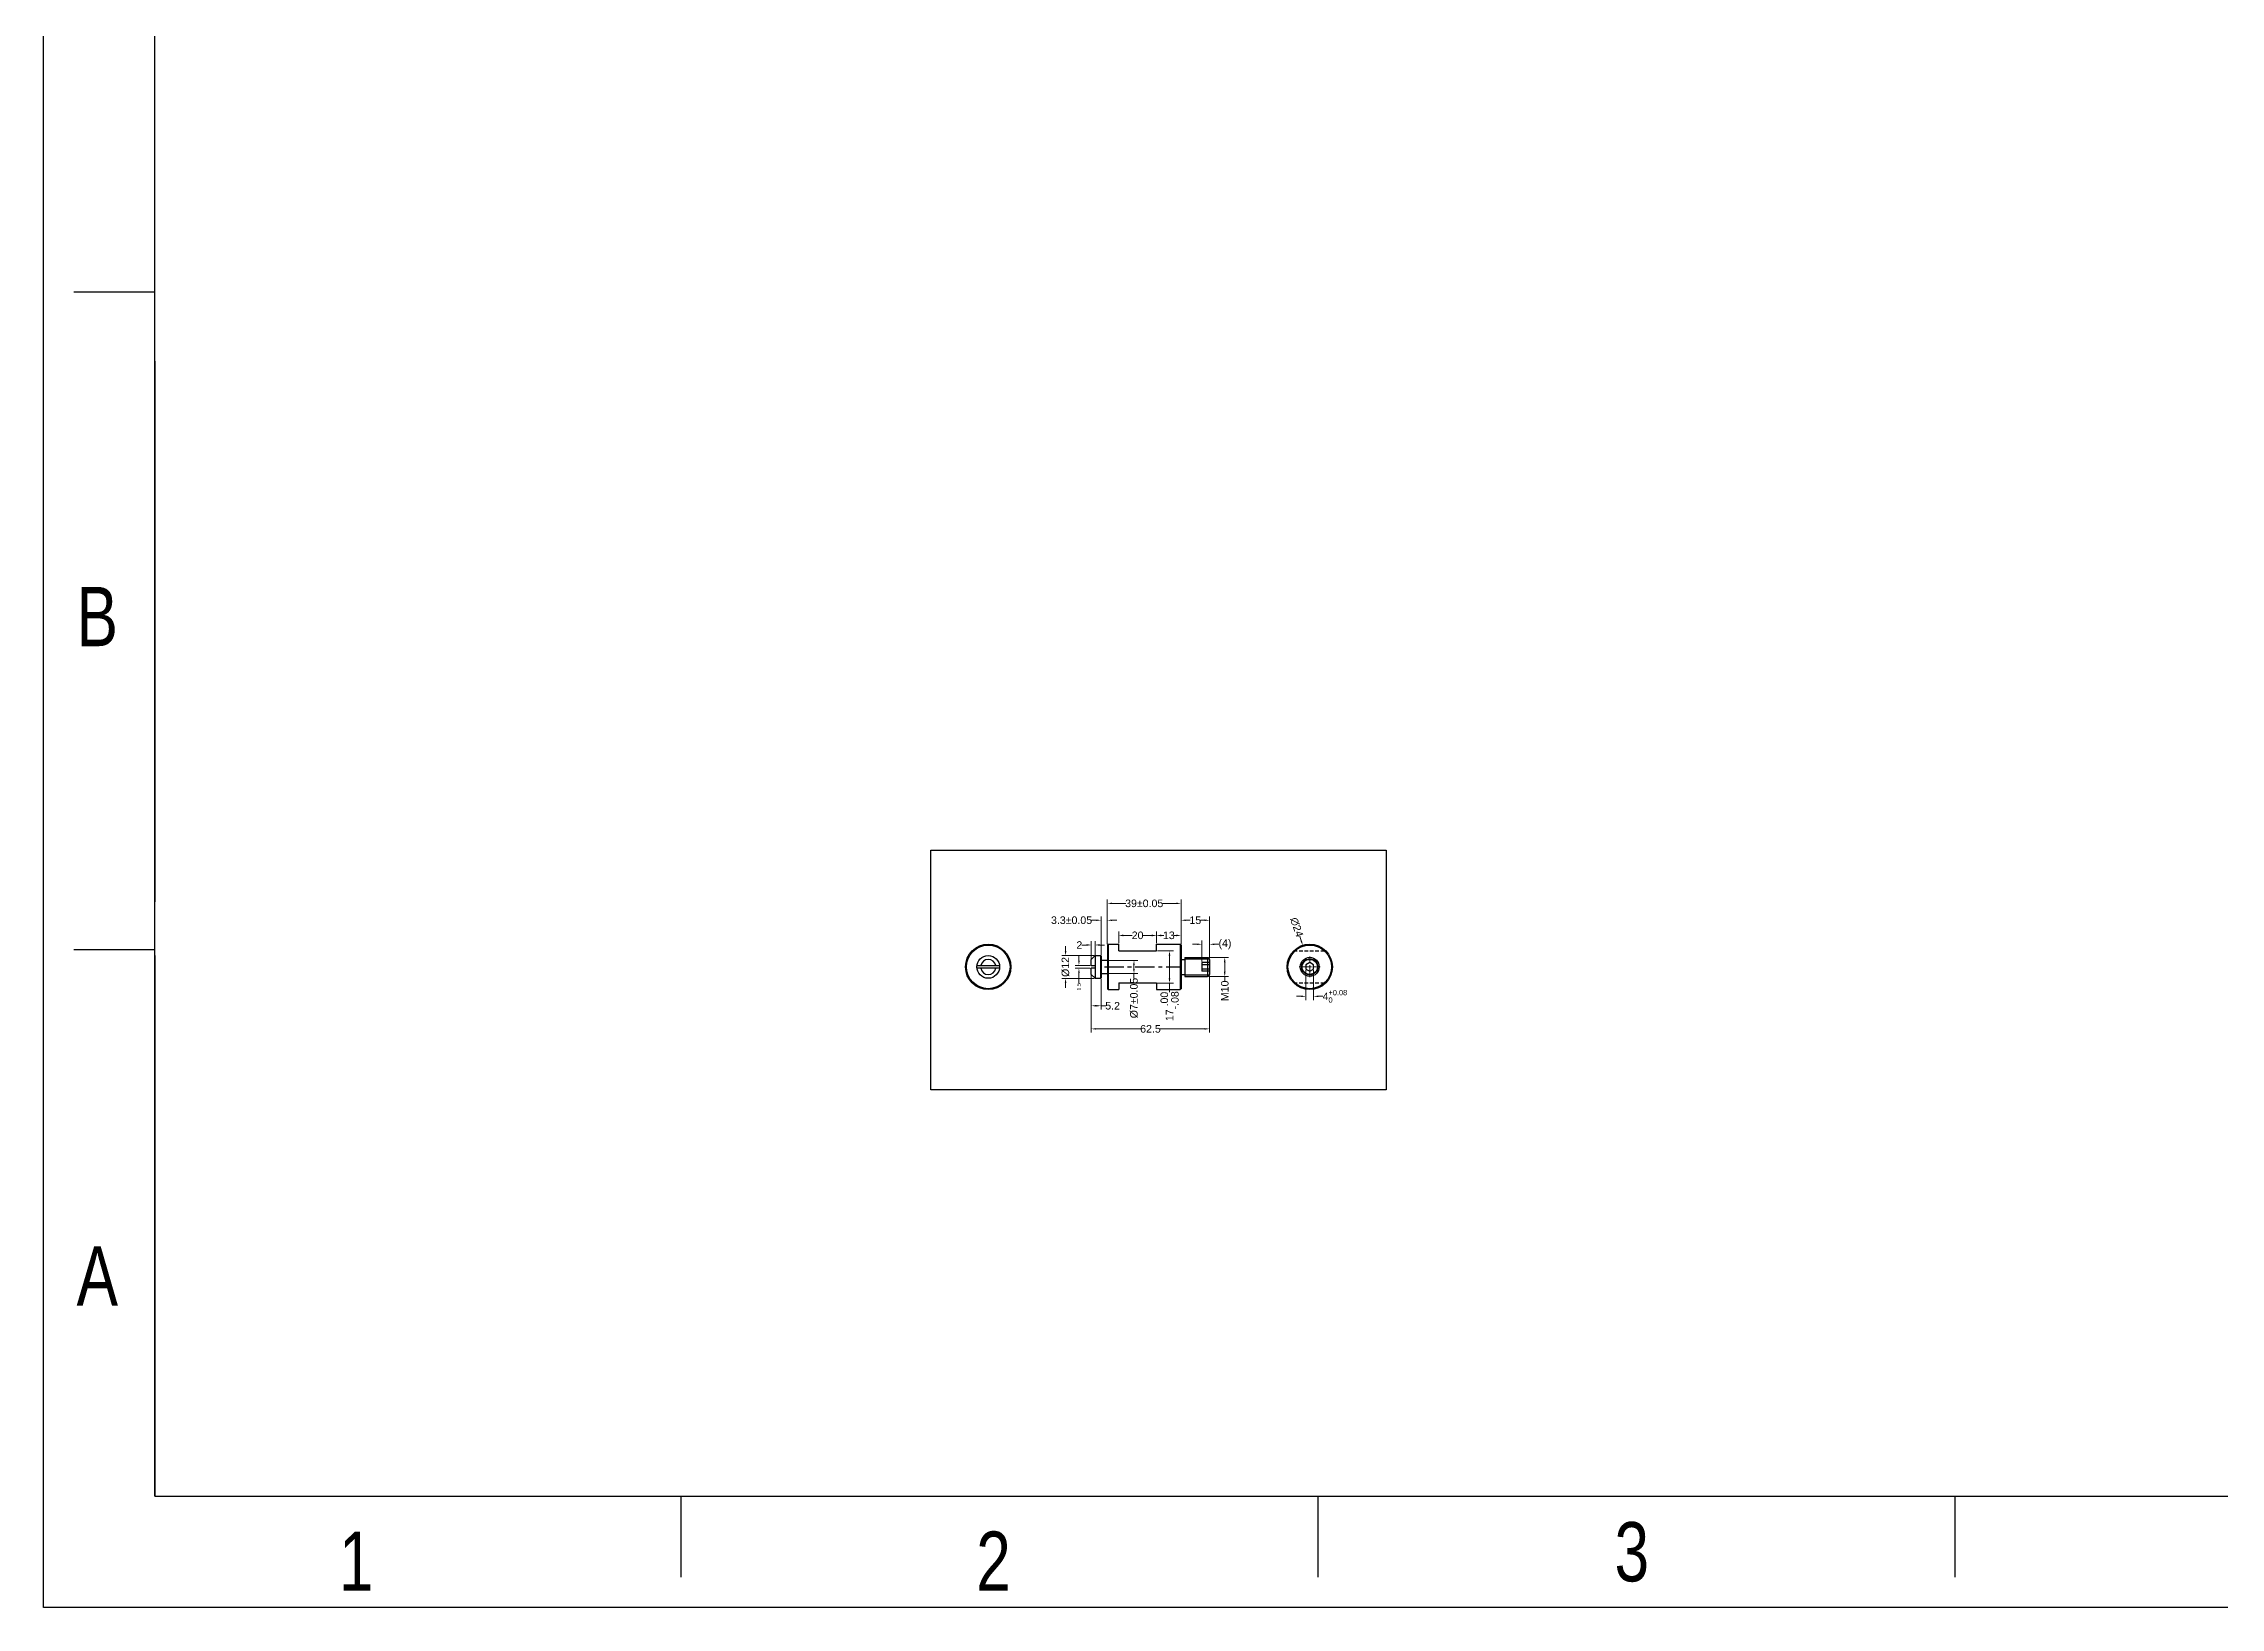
# Model space of a CAD drawing. Header units: millimetres. Extents: x -3132 to 28633, y 682 to 5849.
# Drawn here: x 8994 to 10145, y 682 to 1508 of the extents above; entities that cross this region are included whole.
import ezdxf

# ---------------------------------------------------------------- set-up
doc = ezdxf.new("R2010")
doc.units = ezdxf.units.MM
doc.linetypes.add('CENTER', pattern=[50.8, 31.75, -6.35, 6.35, -6.35])
doc.linetypes.add('HIDDEN', pattern=[9.525, 6.35, -3.175])
for name, color, linetype in [('02___PRT_ALL_AXES', 7, 'Continuous'), ('DEFAULT_2', 8, 'HIDDEN'), ('DIM', 4, 'Continuous')]:
    doc.layers.add(name, color=color, linetype=linetype)
doc.layers.add('screw', color=33, linetype='Continuous', lineweight=13)
doc.styles.add('CKSTANDARD', font='arial.ttf')
doc.styles.add('Roamns', font='romans.shx')
doc.styles.get("Standard").update_dxf_attribs({"font": 'arial.ttf'})
doc.dimstyles.new('0.4', dxfattribs={"dimscale": 10, "dimtxt": 0.4, "dimasz": 0.25, "dimexe": 0.2, "dimexo": 0.05, "dimgap": 0, "dimtad": 0, "dimzin": 9, "dimdsep": 46, "dimtxsty": 'Standard', "dimcen": 0, "dimclrd": 3, "dimclre": 3, "dimclrt": 3, "dimazin": 2, "dimtp": 0.01, "dimtm": 0.01, "dimtfac": 1, "dimtofl": 0, "dimtmove": 0, "dimatfit": 3, "dimfxl": 1, "dimtolj": 1, "dimtzin": 4, "dimlwd": 13, "dimlwe": 13, "dimarcsym": 0})

# ---------------------------------------------------------------- blocks, each defined once
blk = doc.blocks.new('standard template')
for p, q in [((456, 11245), (54, 11245)), ((456, 10901), (456, 8211)), ((456, 8211), (456, 10446)), ((456, 6313), (456, 10291)), ((456, 7973), (54, 7973)), ((456, 7944), (456, 5254)), ((456, 5254), (37409, 5254)), ((3074, 5254), (3074, 4851)), ((6246, 4851), (6246, 5254)), ((9418, 4851), (9418, 5254))]:
    blk.add_line(p, q)
blk.add_lwpolyline([(37963, 4700), (-97, 4700), (-97, 30879), (37963, 30879)], close=True)
at = {"color": 7}
for points in [[(456, 6674), (456, 5964), (456, 5254), (456, 30226), (37409, 30226), (37409, 5254)], [(456, 9631), (456, 8921), (456, 8211)]]:
    blk.add_lwpolyline(points, dxfattribs=at)
at = {"style": 'CKSTANDARD', "width": 0.75}
for s, p in [('B', (67, 9483)), ('A', (67, 6202)), ('3', (7722, 4830)), ('1', (1373, 4783)), ('2', (4545, 4783))]:
    blk.add_text(s, height=295, dxfattribs=at).set_placement(p)
at = {"style": 'Roamns'}
for tag, p in [('PAGE_NAME', (27466, 7594)), ('PROJECT_NAME', (27466, 6884)), ('DRAWN_NAME', (27466, 6174)), ('VERSION', (34241, 6174)), ('SELECT_DATA', (27466, 5464)), ('PAGE_NUMBER', (34241, 5464))]:
    blk.add_attdef(tag, p, '', height=285, dxfattribs=at)
blk = doc.blocks.new('*D130')
at = {"layer": 'Defpoints', "color": 0, "transparency": 16777216}
for p in [(9609.7, 1025.5), (9609.7, 1015.5), (9618.8, 1015.5)]:
    blk.add_point(p, dxfattribs=at)
at = {"layer": 'DIM', "color": 3, "linetype": 'Continuous', "lineweight": 13, "transparency": 16777216}
for p, q in [((9610.2, 1025.5), (9620.8, 1025.5)), ((9610.2, 1015.5), (9620.8, 1015.5)), ((9618.8, 1023), (9618.8, 1018)), ((9618.8, 1015.5), (9618.8, 1013))]:
    blk.add_line(p, q, dxfattribs=at)
at = {"layer": 'DIM', "color": 3, "transparency": 16777216}
for points in [[(9618.3, 1023), (9619.2, 1023), (9618.8, 1025.5)], [(9618.3, 1018), (9619.2, 1018), (9618.8, 1015.5)]]:
    blk.add_solid(points, dxfattribs=at)
at = {"layer": 'DIM', "color": 3, "transparency": 16777216, "insert": (9618.8, 1007.9), "char_height": 4, "attachment_point": 5, "rotation": 90}
blk.add_mtext('\\A1;M10', dxfattribs=at)
blk = doc.blocks.new('*D131')
at = {"color": 3, "linetype": 'Continuous', "lineweight": 13, "transparency": 16777216}
for p, q in [((9595.7, 1032.5), (9595.7, 1047.2)), ((9610.7, 1025), (9610.7, 1047.2)), ((9598.2, 1045.2), (9600.5, 1045.2)), ((9608.2, 1045.2), (9605.9, 1045.2))]:
    blk.add_line(p, q, dxfattribs=at)
at = {"color": 3, "transparency": 16777216}
for points in [[(9598.2, 1045.6), (9598.2, 1044.8), (9595.7, 1045.2)], [(9608.2, 1045.6), (9608.2, 1044.8), (9610.7, 1045.2)]]:
    blk.add_solid(points, dxfattribs=at)
at = {"layer": 'Defpoints', "color": 0, "transparency": 16777216}
for p in [(9595.7, 1045.2), (9595.7, 1032), (9610.7, 1024.5)]:
    blk.add_point(p, dxfattribs=at)
at = {"color": 3, "transparency": 16777216, "insert": (9603.2, 1045.2), "char_height": 4, "attachment_point": 5}
blk.add_mtext('\\A1;15', dxfattribs=at)
blk = doc.blocks.new('*D132')
at = {"color": 3, "linetype": 'Continuous', "lineweight": 13, "transparency": 16777216}
for p, q in [((9556.7, 1032.5), (9556.7, 1056.1)), ((9559.2, 1054.1), (9566.4, 1054.1)), ((9593.2, 1054.1), (9586.1, 1054.1)), ((9595.7, 1032.5), (9595.7, 1056.1))]:
    blk.add_line(p, q, dxfattribs=at)
at = {"color": 3, "transparency": 16777216}
for points in [[(9559.2, 1054.5), (9559.2, 1053.7), (9556.7, 1054.1)], [(9593.2, 1054.5), (9593.2, 1053.7), (9595.7, 1054.1)]]:
    blk.add_solid(points, dxfattribs=at)
at = {"layer": 'Defpoints', "color": 0, "transparency": 16777216}
for p in [(9595.7, 1054.1), (9556.7, 1032), (9595.7, 1032)]:
    blk.add_point(p, dxfattribs=at)
at = {"color": 3, "transparency": 16777216, "insert": (9576.2, 1054.1), "char_height": 4, "attachment_point": 5}
blk.add_mtext('\\A1;39%%P0.05', dxfattribs=at)
blk = doc.blocks.new('*D133')
at = {"color": 3, "linetype": 'Continuous', "lineweight": 13, "transparency": 16777216}
for p, q in [((9553.4, 1026.7), (9553.4, 1047.2)), ((9556.7, 1032.5), (9556.7, 1047.2)), ((9550.9, 1045.2), (9548.4, 1045.2)), ((9559.2, 1045.2), (9561.7, 1045.2))]:
    blk.add_line(p, q, dxfattribs=at)
at = {"color": 3, "transparency": 16777216}
for points in [[(9550.9, 1045.6), (9550.9, 1044.8), (9553.4, 1045.2)], [(9559.2, 1045.6), (9559.2, 1044.8), (9556.7, 1045.2)]]:
    blk.add_solid(points, dxfattribs=at)
at = {"layer": 'Defpoints', "color": 0, "transparency": 16777216}
for p in [(9553.4, 1045.2), (9553.4, 1026.2), (9556.7, 1032)]:
    blk.add_point(p, dxfattribs=at)
at = {"color": 3, "transparency": 16777216, "insert": (9537.8, 1045.2), "char_height": 4, "attachment_point": 5}
blk.add_mtext('\\A1;3.3%%P0.05', dxfattribs=at)
blk = doc.blocks.new('*D134')
at = {"color": 3, "linetype": 'Continuous', "lineweight": 13, "transparency": 16777216}
for p, q in [((9548.2, 1016.1), (9548.2, 998)), ((9553.4, 1014.3), (9553.4, 998)), ((9550.7, 1000), (9550.9, 1000)), ((9553.4, 1000), (9555.9, 1000))]:
    blk.add_line(p, q, dxfattribs=at)
at = {"color": 3, "transparency": 16777216}
for points in [[(9550.7, 1000.4), (9550.7, 999.6), (9548.2, 1000)], [(9550.9, 1000.4), (9550.9, 999.6), (9553.4, 1000)]]:
    blk.add_solid(points, dxfattribs=at)
at = {"layer": 'Defpoints', "color": 0, "transparency": 16777216}
for p in [(9548.2, 1016.6), (9553.4, 1014.8), (9553.4, 1000)]:
    blk.add_point(p, dxfattribs=at)
at = {"color": 3, "transparency": 16777216, "insert": (9559.5, 1000), "char_height": 4, "attachment_point": 5}
blk.add_mtext('\\A1;5.2', dxfattribs=at)
blk = doc.blocks.new('*D135')
at = {"color": 3, "linetype": 'Continuous', "lineweight": 13, "transparency": 16777216}
for p, q in [((9548.2, 1016), (9548.2, 985.8)), ((9610.7, 1016), (9610.7, 985.8)), ((9550.7, 987.8), (9574.3, 987.8)), ((9608.2, 987.8), (9584.7, 987.8))]:
    blk.add_line(p, q, dxfattribs=at)
at = {"color": 3, "transparency": 16777216}
for points in [[(9550.7, 988.2), (9550.7, 987.4), (9548.2, 987.8)], [(9608.2, 988.2), (9608.2, 987.4), (9610.7, 987.8)]]:
    blk.add_solid(points, dxfattribs=at)
at = {"layer": 'Defpoints', "color": 0, "transparency": 16777216}
for p in [(9548.2, 1016.5), (9610.7, 1016.5), (9610.7, 987.8)]:
    blk.add_point(p, dxfattribs=at)
at = {"color": 3, "transparency": 16777216, "insert": (9579.5, 987.8), "char_height": 4, "attachment_point": 5}
blk.add_mtext('\\A1;62.5', dxfattribs=at)
blk = doc.blocks.new('*D136')
at = {"color": 3, "linetype": 'Continuous', "lineweight": 13, "transparency": 16777216}
for p, q in [((9541.7, 1023.8), (9541.7, 1026.3)), ((9547.7, 1021.3), (9539.7, 1021.3)), ((9547.7, 1019.8), (9539.7, 1019.8)), ((9541.7, 1017.3), (9541.7, 1011.8))]:
    blk.add_line(p, q, dxfattribs=at)
at = {"color": 3, "transparency": 16777216}
for points in [[(9541.3, 1023.8), (9542.1, 1023.8), (9541.7, 1021.3)], [(9541.3, 1017.3), (9542.1, 1017.3), (9541.7, 1019.8)]]:
    blk.add_solid(points, dxfattribs=at)
at = {"layer": 'Defpoints', "color": 0, "transparency": 16777216}
for p in [(9541.7, 1019.8), (9548.2, 1021.3), (9548.2, 1019.8)]:
    blk.add_point(p, dxfattribs=at)
at = {"color": 3, "transparency": 16777216, "insert": (9541.7, 1010), "char_height": 4, "attachment_point": 5, "rotation": 90}
blk.add_mtext('\\A1;{\\H0.5x;1.5}', dxfattribs=at)
blk = doc.blocks.new('*D137')
at = {"color": 3, "linetype": 'Continuous', "lineweight": 13, "transparency": 16777216}
for p, q in [((9545.7, 1032.1), (9543.2, 1032.1)), ((9548.2, 1021.8), (9548.2, 1034.1)), ((9550.2, 1020.3), (9550.2, 1034.1)), ((9552.7, 1032.1), (9555.2, 1032.1))]:
    blk.add_line(p, q, dxfattribs=at)
at = {"color": 3, "transparency": 16777216}
for points in [[(9545.7, 1032.6), (9545.7, 1031.7), (9548.2, 1032.1)], [(9552.7, 1032.6), (9552.7, 1031.7), (9550.2, 1032.1)]]:
    blk.add_solid(points, dxfattribs=at)
at = {"layer": 'Defpoints', "color": 0, "transparency": 16777216}
for p in [(9550.2, 1032.1), (9548.2, 1021.3), (9550.2, 1019.8)]:
    blk.add_point(p, dxfattribs=at)
at = {"color": 3, "transparency": 16777216, "insert": (9541.9, 1032.1), "char_height": 4, "attachment_point": 5}
blk.add_mtext('\\A1;2', dxfattribs=at)
blk = doc.blocks.new('*D138')
at = {"color": 3, "linetype": 'Continuous', "lineweight": 13, "transparency": 16777216}
for p, q in [((9549.7, 1026.5), (9532.6, 1026.5)), ((9534.6, 1029), (9534.6, 1031.5)), ((9549.7, 1014.5), (9532.6, 1014.5)), ((9534.6, 1012), (9534.6, 1009.5))]:
    blk.add_line(p, q, dxfattribs=at)
at = {"color": 3, "transparency": 16777216}
for points in [[(9534.2, 1029), (9535.1, 1029), (9534.6, 1026.5)], [(9534.2, 1012), (9535.1, 1012), (9534.6, 1014.5)]]:
    blk.add_solid(points, dxfattribs=at)
at = {"layer": 'Defpoints', "color": 0, "transparency": 16777216}
for p in [(9550.2, 1026.5), (9534.6, 1014.5), (9550.2, 1014.5)]:
    blk.add_point(p, dxfattribs=at)
at = {"color": 3, "transparency": 16777216, "insert": (9534.6, 1020.5), "char_height": 4, "attachment_point": 5, "rotation": 90}
blk.add_mtext('\\A1;%%c12', dxfattribs=at)
blk = doc.blocks.new('*D139')
at = {"color": 3, "linetype": 'Continuous', "lineweight": 13, "transparency": 16777216}
for p, q in [((9661.7, 1018.9), (9661.7, 1003)), ((9665.7, 1018.9), (9665.7, 1003)), ((9659.2, 1005), (9656.7, 1005)), ((9668.2, 1005), (9670.7, 1005))]:
    blk.add_line(p, q, dxfattribs=at)
at = {"color": 3, "transparency": 16777216}
for points in [[(9659.2, 1005.4), (9659.2, 1004.6), (9661.7, 1005)], [(9668.2, 1005.4), (9668.2, 1004.6), (9665.7, 1005)]]:
    blk.add_solid(points, dxfattribs=at)
at = {"layer": 'Defpoints', "color": 0, "transparency": 16777216}
for p in [(9661.7, 1019.4), (9665.7, 1019.4), (9665.7, 1005)]:
    blk.add_point(p, dxfattribs=at)
at = {"color": 3, "transparency": 16777216, "insert": (9677, 1005), "char_height": 4, "attachment_point": 5}
blk.add_mtext('\\A1;4{\\H0.7x;\\S+0.08^ 0;}', dxfattribs=at)
blk = doc.blocks.new('*D124')
at = {"color": 3, "linetype": 'Continuous', "lineweight": 13, "transparency": 16777216}
for p, q in [((9604.2, 1032.5), (9601.7, 1032.5)), ((9606.7, 1023.4), (9606.7, 1034.5)), ((9610.7, 1025), (9610.7, 1034.5)), ((9613.2, 1032.5), (9615.7, 1032.5))]:
    blk.add_line(p, q, dxfattribs=at)
at = {"color": 3, "transparency": 16777216}
for points in [[(9604.2, 1032.9), (9604.2, 1032.1), (9606.7, 1032.5)], [(9613.2, 1032.9), (9613.2, 1032.1), (9610.7, 1032.5)]]:
    blk.add_solid(points, dxfattribs=at)
at = {"layer": 'Defpoints', "color": 0, "transparency": 16777216}
for p in [(9610.7, 1032.5), (9610.7, 1024.5), (9606.7, 1022.9)]:
    blk.add_point(p, dxfattribs=at)
at = {"color": 3, "transparency": 16777216, "insert": (9618.9, 1032.5), "char_height": 4, "attachment_point": 5}
blk.add_mtext('\\A1;(4)', dxfattribs=at)
blk = doc.blocks.new('*D125')
at = {"color": 3, "linetype": 'Continuous', "lineweight": 13, "transparency": 16777216}
for p, q in [((9557.2, 1024), (9572.8, 1024)), ((9557.2, 1017), (9572.8, 1017)), ((9570.8, 1021.5), (9570.8, 1019.5)), ((9570.8, 1017), (9570.8, 1014.5))]:
    blk.add_line(p, q, dxfattribs=at)
at = {"color": 3, "transparency": 16777216}
for points in [[(9570.3, 1021.5), (9571.2, 1021.5), (9570.8, 1024)], [(9570.3, 1019.5), (9571.2, 1019.5), (9570.8, 1017)]]:
    blk.add_solid(points, dxfattribs=at)
at = {"layer": 'Defpoints', "color": 0, "transparency": 16777216}
for p in [(9556.7, 1024), (9556.7, 1017), (9570.8, 1017)]:
    blk.add_point(p, dxfattribs=at)
at = {"color": 3, "transparency": 16777216, "insert": (9570.8, 1004.1), "char_height": 4, "attachment_point": 5, "rotation": 90}
blk.add_mtext('\\A1;%%C7%%P0.05', dxfattribs=at)
blk = doc.blocks.new('*D126')
at = {"layer": 'Defpoints', "color": 0, "transparency": 16777216}
for p in [(9660, 1031.9), (9667.4, 1009.1)]:
    blk.add_point(p, dxfattribs=at)
at = {"layer": 'DIM', "color": 3, "linetype": 'Continuous', "lineweight": 13, "transparency": 16777216}
blk.add_line((9658.4, 1036.7), (9659.2, 1034.3), dxfattribs=at)
at = {"layer": 'DIM', "color": 3, "transparency": 16777216}
blk.add_solid([(9659.6, 1034.5), (9658.8, 1034.2), (9660, 1031.9)], dxfattribs=at)
at = {"layer": 'DIM', "color": 3, "transparency": 16777216, "insert": (9656.8, 1041.5), "char_height": 4, "attachment_point": 5, "rotation": 288.0943}
blk.add_mtext('\\A1;∅24', dxfattribs=at)
blk = doc.blocks.new('*D127')
at = {"color": 3, "linetype": 'Continuous', "lineweight": 13, "transparency": 16777216}
for p, q in [((9582.7, 1033), (9582.7, 1039.2)), ((9585.2, 1037.2), (9586.5, 1037.2)), ((9593.2, 1037.2), (9591.9, 1037.2)), ((9595.7, 1032.5), (9595.7, 1039.2))]:
    blk.add_line(p, q, dxfattribs=at)
at = {"color": 3, "transparency": 16777216}
for points in [[(9585.2, 1037.6), (9585.2, 1036.7), (9582.7, 1037.2)], [(9593.2, 1037.6), (9593.2, 1036.7), (9595.7, 1037.2)]]:
    blk.add_solid(points, dxfattribs=at)
at = {"layer": 'Defpoints', "color": 0, "transparency": 16777216}
for p in [(9582.7, 1037.2), (9582.7, 1032.5), (9595.7, 1032)]:
    blk.add_point(p, dxfattribs=at)
at = {"color": 3, "transparency": 16777216, "insert": (9589.2, 1037.2), "char_height": 4, "attachment_point": 5}
blk.add_mtext('\\A1;13', dxfattribs=at)
blk = doc.blocks.new('*D128')
at = {"color": 3, "linetype": 'Continuous', "lineweight": 13, "transparency": 16777216}
for p, q in [((9562.7, 1033), (9562.7, 1039.2)), ((9565.2, 1037.2), (9569.8, 1037.2)), ((9580.2, 1037.2), (9575.6, 1037.2)), ((9582.7, 1033), (9582.7, 1039.2))]:
    blk.add_line(p, q, dxfattribs=at)
at = {"color": 3, "transparency": 16777216}
for points in [[(9565.2, 1037.6), (9565.2, 1036.7), (9562.7, 1037.2)], [(9580.2, 1037.6), (9580.2, 1036.7), (9582.7, 1037.2)]]:
    blk.add_solid(points, dxfattribs=at)
at = {"layer": 'Defpoints', "color": 0, "transparency": 16777216}
for p in [(9562.7, 1037.2), (9562.7, 1032.5), (9582.7, 1032.5)]:
    blk.add_point(p, dxfattribs=at)
at = {"color": 3, "transparency": 16777216, "insert": (9572.7, 1037.2), "char_height": 4, "attachment_point": 5}
blk.add_mtext('\\A1;{\\C1;20}', dxfattribs=at)
blk = doc.blocks.new('*D129')
at = {"color": 3, "linetype": 'Continuous', "lineweight": 13, "transparency": 16777216}
for p, q in [((9583.2, 1029), (9591.6, 1029)), ((9589.6, 1026.5), (9589.6, 1014.5)), ((9583.2, 1012), (9591.6, 1012)), ((9589.6, 1012), (9589.6, 1007.2))]:
    blk.add_line(p, q, dxfattribs=at)
at = {"color": 3, "transparency": 16777216}
for points in [[(9589.1, 1026.5), (9590, 1026.5), (9589.6, 1029)], [(9589.1, 1014.5), (9590, 1014.5), (9589.6, 1012)]]:
    blk.add_solid(points, dxfattribs=at)
at = {"layer": 'Defpoints', "color": 0, "transparency": 16777216}
for p in [(9582.7, 1029), (9582.7, 1012), (9589.6, 1012)]:
    blk.add_point(p, dxfattribs=at)
at = {"color": 3, "transparency": 16777216, "insert": (9589.6, 999.8), "char_height": 4, "attachment_point": 5, "rotation": 90}
blk.add_mtext('\\A1;{\\C1;17\\S .00^ -.08;}', dxfattribs=at)

msp = doc.modelspace()

# ---------------------------------------------------------------- linework, layer by layer
at = {"color": 7, "linetype": 'Continuous'}
for p, q in [((9548.223, 1024.541), (9550.223, 1026.541)), ((9548.223, 1021.291), (9548.223, 1024.541)), ((9550.223, 1026.541), (9553.123, 1026.541)), ((9550.223, 1026.541), (9550.223, 1014.541)), ((9553.423, 1026.241), (9553.123, 1026.541)), ((9553.123, 1026.541), (9553.123, 1014.541)), ((9553.423, 1026.241), (9553.423, 1014.841)), ((9557.223, 1032.541), (9556.723, 1032.041)), ((9556.723, 1032.041), (9556.723, 1009.041)), ((9557.223, 1032.541), (9562.723, 1032.541)), ((9557.223, 1032.541), (9557.223, 1008.541)), ((9562.723, 1029.041), (9562.723, 1032.541)), ((9562.723, 1029.041), (9582.723, 1029.041)), ((9582.723, 1032.541), (9595.223, 1032.541)), ((9582.723, 1029.041), (9582.723, 1032.541)), ((9595.223, 1032.541), (9595.223, 1008.541)), ((9595.723, 1032.041), (9595.223, 1032.541)), ((9595.723, 1032.041), (9595.723, 1009.041)), ((9595.723, 1024.541), (9597.723, 1024.541)), ((9597.723, 1025.541), (9597.723, 1015.541)), ((9597.723, 1025.541), (9609.723, 1025.541)), ((9609.723, 1025.541), (9609.723, 1015.541)), ((9610.723, 1024.541), (9609.723, 1025.541)), ((9610.723, 1024.541), (9610.723, 1016.541)), ((9487.806, 1021.291), (9499.711, 1021.291)), ((9499.711, 1019.791), (9487.806, 1019.791)), ((9548.223, 1021.291), (9550.223, 1021.291)), ((9550.223, 1019.791), (9548.223, 1019.791)), ((9548.223, 1016.542), (9548.223, 1019.791)), ((9548.223, 1016.541), (9550.223, 1014.541)), ((9550.223, 1014.541), (9553.123, 1014.541)), ((9553.423, 1014.841), (9553.123, 1014.541)), ((9595.723, 1016.541), (9597.723, 1016.541)), ((9597.723, 1015.541), (9609.723, 1015.541)), ((9610.723, 1016.541), (9609.723, 1015.541)), ((9663.692, 1022.851), (9661.692, 1021.696)), ((9661.692, 1021.696), (9661.692, 1019.387)), ((9661.692, 1019.387), (9663.692, 1018.232)), ((9665.692, 1021.696), (9663.692, 1022.851)), ((9663.692, 1018.232), (9665.692, 1019.387)), ((9665.692, 1019.387), (9665.692, 1021.696)), ((9557.223, 1008.541), (9556.723, 1009.041)), ((9557.223, 1008.541), (9562.723, 1008.541)), ((9562.723, 1012.041), (9562.723, 1008.541)), ((9562.723, 1012.041), (9582.723, 1012.041)), ((9582.723, 1012.041), (9582.723, 1008.541)), ((9582.723, 1008.541), (9595.223, 1008.541)), ((9595.723, 1009.041), (9595.223, 1008.541))]:
    msp.add_line(p, q, dxfattribs=at)
at = {"color": 8, "linetype": 'Continuous'}
for p, q in [((9597.723, 1024.791), (9610.473, 1024.791)), ((9597.723, 1016.291), (9610.473, 1016.291))]:
    msp.add_line(p, q, dxfattribs=at)
at = {"color": 8, "linetype": 'HIDDEN', "ltscale": 0.3}
for p, q in [((9655.221, 1029.041), (9672.162, 1029.041)), ((9655.221, 1012.041), (9672.162, 1012.041))]:
    msp.add_line(p, q, dxfattribs=at)
at = {"color": 1, "linetype": 'CENTER', "ltscale": 0.32}
msp.add_line((9555.223, 1020.541), (9595.223, 1020.541), dxfattribs=at)
msp.add_lwpolyline([(9463.381, 1082.285), (9704.1, 1082.285), (9704.1, 955.545), (9463.381, 955.545)], close=True)
at = {"color": 7, "linetype": 'Continuous'}
for centre, radius in [((9493.759, 1020.541), 12), ((9493.759, 1020.541), 11.5), ((9493.759, 1020.541), 6), ((9663.692, 1020.541), 12), ((9663.692, 1020.541), 11.5), ((9663.692, 1020.541), 5), ((9663.692, 1020.541), 4)]:
    msp.add_circle(centre, radius, dxfattribs=at)
at = {"color": 8, "linetype": 'Continuous'}
msp.add_circle((9663.692, 1020.541), 4.25, dxfattribs=at)
at = {"color": 7, "linetype": 'Continuous'}
for start, end in [(10.806923, 169.193077), (190.806923, 349.193077)]:
    msp.add_arc((9493.759, 1020.541), 4, start, end, dxfattribs=at)
at = {"layer": '02___PRT_ALL_AXES', "color": 7, "linetype": 'Continuous'}
for p, q in [((9553.423, 1024.041), (9556.723, 1024.041)), ((9553.423, 1017.041), (9556.723, 1017.041))]:
    msp.add_line(p, q, dxfattribs=at)
at = {"layer": 'DEFAULT_2', "color": 8, "linetype": 'HIDDEN'}
for p, q in [((9606.723, 1022.851), (9606.723, 1018.232)), ((9610.723, 1022.851), (9606.723, 1022.851)), ((9610.723, 1021.696), (9606.723, 1021.696)), ((9610.723, 1019.387), (9606.723, 1019.387)), ((9610.723, 1018.232), (9606.723, 1018.232))]:
    msp.add_line(p, q, dxfattribs=at)
at = {"layer": 'screw', "color": 1, "linetype": 'CENTER', "ltscale": 0.2}
for p, q in [((9663.692, 1015.041), (9663.692, 1026.041)), ((9658.192, 1020.541), (9669.192, 1020.541))]:
    msp.add_line(p, q, dxfattribs=at)

# ---------------------------------------------------------------- block references
at = {"lineweight": -3, "transparency": 33554595, "xscale": 0.1062003192476745, "yscale": 0.1062003192476745, "zscale": 0.1062003192476745}
msp.add_blockref('standard template', (9004.744, 182.912), dxfattribs=at)

# ---------------------------------------------------------------- dimensions: what is measured, and where the dimension line sits
for base, p1, p2, text, picture, middle in [((9553.423, 1045.18), (9556.723, 1032.041), (9553.423, 1026.241), '<>%%P0.05', '*D133', (9537.797, 1045.18)), ((9595.723, 1054.093), (9556.723, 1032.041), (9595.723, 1032.041), '<>%%P0.05', '*D132', (9576.223, 1054.093)), ((9562.723, 1037.165), (9582.723, 1032.541), (9562.723, 1032.541), '{\\C1;<>}', '*D128', (9572.723, 1037.165)), ((9665.692, 1004.987), (9661.692, 1019.387), (9665.692, 1019.387), '<>{\\H0.7x;\\S+0.08^ 0;}', '*D139', (9676.964, 1004.987))]:
    dim = msp.add_linear_dim(base=base, p1=p1, p2=p2, text=text, dimstyle='0.4')
    dim.commit()
    dim.dimension.update_dxf_attribs({"geometry": picture, "text_midpoint": middle})
for base, p1, p2, picture, middle in [((9595.723, 1045.18), (9610.723, 1024.541), (9595.723, 1032.041), '*D131', (9603.223, 1045.18)), ((9582.723, 1037.165), (9595.723, 1032.041), (9582.723, 1032.541), '*D127', (9589.223, 1037.165)), ((9553.423, 999.983), (9548.223, 1016.563), (9553.423, 1014.841), '*D134', (9559.544, 999.983)), ((9610.723, 987.775), (9548.223, 1016.542), (9610.723, 1016.542), '*D135', (9579.473, 987.775))]:
    dim = msp.add_linear_dim(base=base, p1=p1, p2=p2, dimstyle='0.4')
    dim.commit()
    dim.dimension.update_dxf_attribs({"geometry": picture, "text_midpoint": middle})
for base, p1, p2, text, picture, middle in [((9534.638, 1014.541), (9550.223, 1026.541), (9550.223, 1014.541), '%%c<>', '*D138', (9534.638, 1020.541)), ((9541.686, 1019.791), (9548.223, 1021.291), (9548.223, 1019.791), '{\\H0.5x;<>}', '*D136', (9541.686, 1010.036)), ((9570.751, 1017.041), (9556.723, 1024.041), (9556.723, 1017.041), '%%C<>%%P0.05', '*D125', (9570.751, 1004.068))]:
    dim = msp.add_linear_dim(base=base, p1=p1, p2=p2, angle=90, text=text, dimstyle='0.4')
    dim.commit()
    dim.dimension.update_dxf_attribs({"geometry": picture, "text_midpoint": middle, "dimtype": 160})
dim = msp.add_linear_dim(base=(9550.223, 1032.135), p1=(9548.223, 1021.291), p2=(9550.223, 1019.791), dimstyle='0.4')
dim.commit()
dim.dimension.update_dxf_attribs({"geometry": '*D137', "text_midpoint": (9541.899, 1032.135), "dimtype": 160})
dim = msp.add_linear_dim(base=(9589.566, 1012.041), p1=(9582.723, 1029.041), p2=(9582.723, 1012.041), angle=90, text='{\\C1;<>}', dimstyle='0.4', override={"dimgap": 0, "dimtol": 1, "dimlim": 0, "dimtp": 0, "dimtm": 0.08})
dim.commit()
dim.dimension.update_dxf_attribs({"geometry": '*D129', "text_midpoint": (9589.566, 999.834), "dimtype": 160})
dim = msp.add_linear_dim(base=(9610.723, 1032.493), p1=(9606.723, 1022.851), p2=(9610.723, 1024.541), text='(<>)', dimstyle='0.4')
dim.commit()
dim.dimension.update_dxf_attribs({"geometry": '*D124', "text_midpoint": (9618.868, 1032.493), "dimtype": 160})
at = {"layer": 'DIM'}
dim = msp.add_diameter_dim_2p(p1=(9667.419, 1009.135), p2=(9659.965, 1031.948), dimstyle='0.4', dxfattribs=at)
dim.commit()
dim.dimension.update_dxf_attribs({"geometry": '*D126', "text_midpoint": (9656.849, 1041.484)})
dim = msp.add_linear_dim(base=(9618.764, 1015.541), p1=(9609.723, 1025.541), p2=(9609.723, 1015.541), angle=90, text='M<>', dimstyle='0.4', dxfattribs=at)
dim.commit()
dim.dimension.update_dxf_attribs({"geometry": '*D130', "text_midpoint": (9618.764, 1007.947)})

doc.saveas('drawing.dxf')
